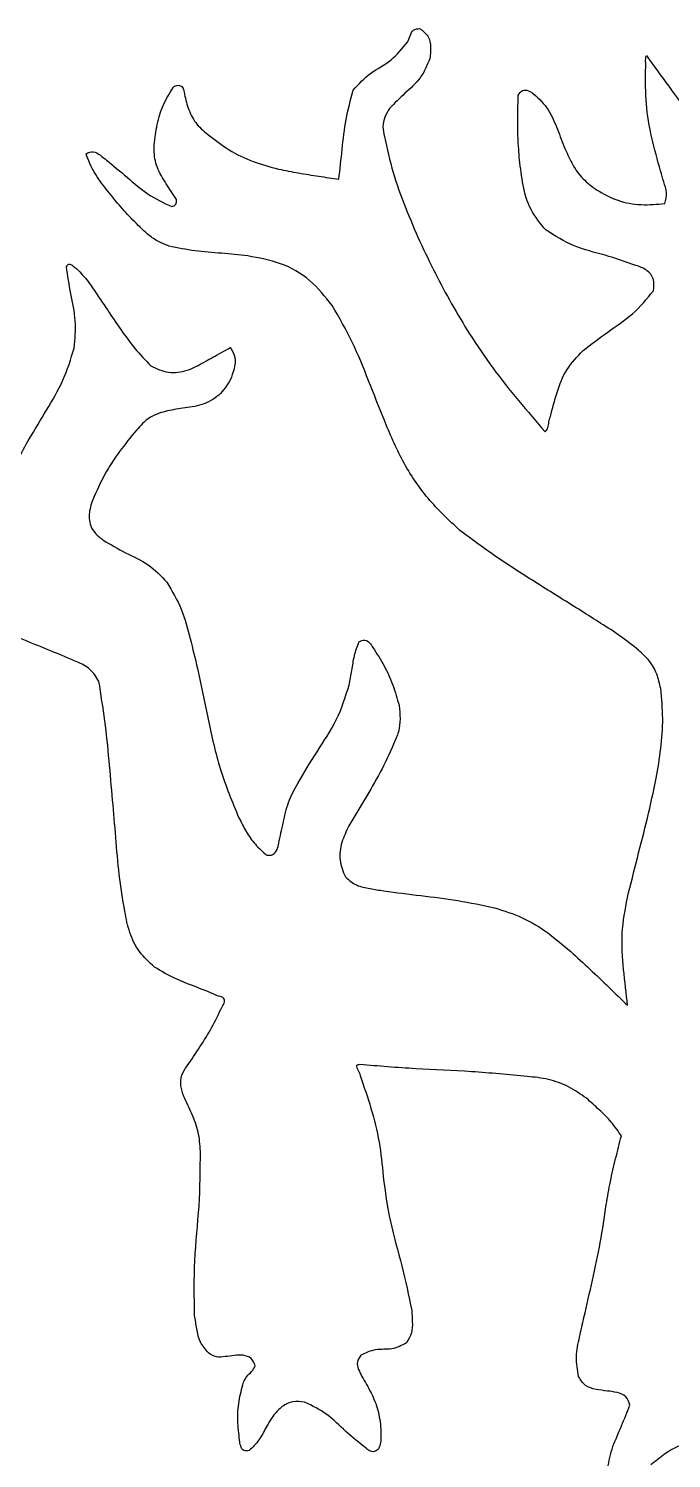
# Model space of a CAD drawing. Extents: x 0 to 290, y 41 to 325.
# Drawn here: x 87.7 to 127.6, y 234.1 to 322.8 of the extents above; entities that cross this region are included whole.
import ezdxf

# ---------------------------------------------------------------- set-up
doc = ezdxf.new("R2010")
doc.units = 0
doc.layers.get('0').update_dxf_attribs({"linetype": 'CONTINUOUS'})

msp = doc.modelspace()

# ---------------------------------------------------------------- linework, layer by layer
at = {"color": 7}
for points, knots in [([(111.245509, 321.953043), (111.302973, 322.077973), (111.41813, 322.32833), (111.574036, 322.770632), (111.871828, 322.788449), (112.015411, 322.79704)], [0, 0, 0, 0, 0.423275, 0.848232, 1.243911, 1.243911, 1.243911, 1.243911]), ([(112.015411, 322.79704), (112.208337, 322.656324), (112.599425, 322.371071), (112.717097, 321.625013), (112.66023, 321.159396), (112.631784, 320.926488)], [0, 0, 0, 0, 0.690311, 1.399356, 2.109004, 2.109004, 2.109004, 2.109004]), ([(107.880009, 318.97924), (108.221454, 319.349819), (108.908241, 320.095205), (110.297789, 320.763144), (110.931187, 321.558401), (111.245509, 321.953043)], [0, 0, 0, 0, 1.50096, 3.019047, 4.514507, 4.514507, 4.514507, 4.514507]), ([(126.030002, 320.254489), (126.034388, 320.360539), (126.043498, 320.58084), (126.01656, 320.875602), (126.060492, 321.0575), (126.077416, 321.127572)], [0, 0, 0, 0, 0.318717, 0.662075, 0.877227, 0.877227, 0.877227, 0.877227]), ([(126.077416, 321.127572), (126.537258, 320.490915), (127.456897, 319.217666), (128.861597, 317.324207), (129.900009, 316.145104), (130.419122, 315.555658)], [0, 0, 0, 0, 2.356377, 4.712518, 7.067813, 7.067813, 7.067813, 7.067813]), ([(112.631784, 320.926488), (112.462949, 320.511109), (112.123094, 319.674975), (111.077961, 318.799897), (110.454026, 318.164367), (110.142302, 317.846851)], [0, 0, 0, 0, 1.324362, 2.66587, 4.005283, 4.005283, 4.005283, 4.005283]), ([(126.961053, 313.962909), (126.767602, 314.64657), (126.380891, 316.013214), (126.017784, 318.122165), (126.02593, 319.543813), (126.030002, 320.254489)], [0, 0, 0, 0, 2.131564, 4.261014, 6.389576, 6.389576, 6.389576, 6.389576]), ([(95.527142, 315.582102), (95.579892, 316.005528), (95.685397, 316.852435), (96.058309, 318.090371), (96.508738, 318.81734), (96.733642, 319.180323)], [0, 0, 0, 0, 1.27986, 2.559885, 3.836381, 3.836381, 3.836381, 3.836381]), ([(96.733642, 319.180323), (96.825759, 319.230187), (97.010637, 319.330265), (97.340938, 319.17627), (97.369963, 318.965398), (97.384447, 318.86017)], [0, 0, 0, 0, 0.30191, 0.605934, 0.908757, 0.908757, 0.908757, 0.908757]), ([(97.384447, 318.86017), (97.458824, 318.527257), (97.607199, 317.863125), (98.050304, 316.914024), (98.574785, 316.470568), (98.837044, 316.248824)], [0, 0, 0, 0, 1.024553, 2.043889, 3.063376, 3.063376, 3.063376, 3.063376]), ([(106.996371, 313.446978), (107.06357, 314.066693), (107.197979, 315.306227), (107.398912, 317.169709), (107.719712, 318.376319), (107.880009, 318.97924)], [0, 0, 0, 0, 1.870845, 3.742009, 5.610789, 5.610789, 5.610789, 5.610789]), ([(118.20652, 314.661381), (118.168365, 315.106283), (118.092032, 315.996338), (118.088476, 317.335711), (118.112433, 318.227218), (118.124393, 318.672323)], [0, 0, 0, 0, 1.339062, 2.678877, 4.014798, 4.014798, 4.014798, 4.014798]), ([(118.124393, 318.672323), (118.198223, 318.784228), (118.346923, 319.009617), (118.789585, 318.975794), (118.994151, 318.818416), (119.09806, 318.738476)], [0, 0, 0, 0, 0.375904, 0.757108, 1.150622, 1.150622, 1.150622, 1.150622]), ([(119.09806, 318.738476), (119.418741, 318.42963), (120.063565, 317.808605), (120.551272, 316.547901), (120.880727, 315.725794), (121.045393, 315.314894)], [0, 0, 0, 0, 1.319391, 2.653027, 3.98566, 3.98566, 3.98566, 3.98566]), ([(110.142302, 317.846851), (110.031657, 317.673112), (109.811487, 317.327392), (109.68784, 316.705781), (109.775455, 316.304678), (109.81944, 316.10331)], [0, 0, 0, 0, 0.614998, 1.223772, 1.837525, 1.837525, 1.837525, 1.837525]), ([(98.837044, 316.248824), (99.272612, 315.909221), (100.14373, 315.230027), (101.650668, 314.511297), (102.716686, 314.223399), (103.250153, 314.079326)], [0, 0, 0, 0, 1.653444, 3.306821, 4.963043, 4.963043, 4.963043, 4.963043]), ([(109.81944, 316.10331), (109.983492, 315.354678), (110.311636, 313.857224), (111.108594, 311.697071), (111.713129, 310.290284), (112.015411, 309.586856)], [0, 0, 0, 0, 2.296633, 4.593844, 6.891276, 6.891276, 6.891276, 6.891276]), ([(91.304533, 315.034422), (91.455151, 315.100703), (91.764798, 315.236968), (92.202687, 314.93808), (92.452109, 314.73787), (92.577073, 314.637561)], [0, 0, 0, 0, 0.462761, 0.951367, 1.441964, 1.441964, 1.441964, 1.441964]), ([(92.172367, 313.335868), (92.053366, 313.512407), (91.815459, 313.865349), (91.513477, 314.430612), (91.374179, 314.833157), (91.304533, 315.034422)], [0, 0, 0, 0, 0.638658, 1.276819, 1.914933, 1.914933, 1.914933, 1.914933]), ([(96.744084, 312.446896), (96.537266, 312.76685), (96.124164, 313.40593), (95.544014, 314.42443), (95.532751, 315.197253), (95.527142, 315.582102)], [0, 0, 0, 0, 1.148418, 2.293865, 3.430084, 3.430084, 3.430084, 3.430084]), ([(121.045393, 315.314894), (121.191015, 314.986462), (121.481478, 314.331359), (122.112901, 313.441295), (122.690425, 313.013081), (122.979462, 312.79877)], [0, 0, 0, 0, 1.077573, 2.149364, 3.223197, 3.223197, 3.223197, 3.223197]), ([(92.577073, 314.637561), (93.004188, 314.284591), (93.85847, 313.578608), (95.112143, 312.468618), (96.117838, 311.99001), (96.619907, 311.751077)], [0, 0, 0, 0, 1.664426, 3.32906, 4.988547, 4.988547, 4.988547, 4.988547]), ([(103.250153, 314.079326), (103.664036, 313.996237), (104.491851, 313.830051), (105.744527, 313.641159), (106.579009, 313.511718), (106.996371, 313.446978)], [0, 0, 0, 0, 1.266227, 2.532605, 3.799715, 3.799715, 3.799715, 3.799715]), ([(119.849336, 310.293258), (119.506576, 310.701245), (118.819351, 311.51925), (118.385537, 313.083521), (118.266242, 314.134991), (118.20652, 314.661381)], [0, 0, 0, 0, 1.581248, 3.170365, 4.763442, 4.763442, 4.763442, 4.763442]), ([(94.656769, 310.470522), (94.35959, 310.769873), (93.76497, 311.368842), (92.949789, 312.337929), (92.431407, 313.00335), (92.172367, 313.335868)], [0, 0, 0, 0, 1.264952, 2.531026, 3.795633, 3.795633, 3.795633, 3.795633]), ([(127.228318, 311.941577), (127.281059, 312.167209), (127.387956, 312.624527), (127.146086, 313.294716), (127.022666, 313.740412), (126.961053, 313.962909)], [0, 0, 0, 0, 0.680369, 1.378991, 2.075416, 2.075416, 2.075416, 2.075416]), ([(96.619907, 311.751077), (96.718053, 311.786682), (96.91653, 311.858684), (96.943868, 312.215903), (96.811065, 312.369451), (96.744084, 312.446896)], [0, 0, 0, 0, 0.290235, 0.586928, 0.888845, 0.888845, 0.888845, 0.888845]), ([(122.979462, 312.79877), (123.409194, 312.555173), (124.269378, 312.067568), (125.754629, 311.812959), (126.73683, 311.898682), (127.228318, 311.941577)], [0, 0, 0, 0, 1.47328, 2.949032, 4.427107, 4.427107, 4.427107, 4.427107]), ([(96.455653, 309.303759), (96.231029, 309.392187), (95.783185, 309.56849), (95.177335, 309.970972), (94.830601, 310.303708), (94.656769, 310.470522)], [0, 0, 0, 0, 0.722766, 1.441017, 2.163124, 2.163124, 2.163124, 2.163124]), ([(112.015411, 309.586856), (112.328075, 308.934451), (112.953248, 307.629963), (113.972209, 305.713079), (114.726024, 304.478663), (115.102922, 303.86147)], [0, 0, 0, 0, 2.170322, 4.339568, 6.508707, 6.508707, 6.508707, 6.508707]), ([(125.418709, 308.107898), (124.788106, 308.328355), (123.525799, 308.769652), (121.551052, 309.214244), (120.415141, 309.934495), (119.849336, 310.293258)], [0, 0, 0, 0, 2.006035, 4.015572, 6.009952, 6.009952, 6.009952, 6.009952]), ([(101.342331, 308.689954), (100.797934, 308.749976), (99.708656, 308.870074), (98.065331, 308.966823), (96.991787, 309.191536), (96.455653, 309.303759)], [0, 0, 0, 0, 1.643359, 3.288178, 4.929088, 4.929088, 4.929088, 4.929088]), ([(106.586302, 305.618247), (106.148542, 306.164904), (105.273502, 307.257616), (103.407862, 308.326749), (102.031203, 308.568822), (101.342331, 308.689954)], [0, 0, 0, 0, 2.088483, 4.174671, 6.264149, 6.264149, 6.264149, 6.264149]), ([(90.087591, 308.025856), (90.132887, 308.100232), (90.236987, 308.271164), (90.509293, 308.056696), (90.653664, 307.951138), (90.725131, 307.898885)], [0, 0, 0, 0, 0.222286, 0.51087, 0.793761, 0.793761, 0.793761, 0.793761]), ([(90.5637, 302.977804), (90.617148, 303.543237), (90.724356, 304.677404), (90.339309, 306.346721), (90.171444, 307.466498), (90.087591, 308.025856)], [0, 0, 0, 0, 1.692359, 3.394598, 5.093613, 5.093613, 5.093613, 5.093613]), ([(90.725131, 307.898885), (90.969254, 307.638239), (91.458797, 307.115561), (92.038637, 306.209663), (92.443571, 305.619499), (92.645936, 305.324566)], [0, 0, 0, 0, 1.068987, 2.143662, 3.21725, 3.21725, 3.21725, 3.21725]), ([(126.508651, 306.517802), (126.541689, 306.762055), (126.608095, 307.253004), (126.110115, 307.876949), (125.64955, 308.030791), (125.418709, 308.107898)], [0, 0, 0, 0, 0.713862, 1.434864, 2.159375, 2.159375, 2.159375, 2.159375]), ([(122.15114, 302.816401), (122.655131, 303.207032), (123.663665, 303.988723), (125.283457, 305.036048), (126.100909, 306.024677), (126.508651, 306.517802)], [0, 0, 0, 0, 1.914913, 3.831928, 5.739739, 5.739739, 5.739739, 5.739739]), ([(92.645936, 305.324566), (92.91866, 304.921965), (93.46411, 304.116759), (94.311958, 302.927161), (94.983033, 302.223238), (95.318016, 301.87186)], [0, 0, 0, 0, 1.459375, 2.91876, 4.37332, 4.37332, 4.37332, 4.37332]), ([(109.795733, 298.538251), (109.47613, 299.342152), (108.83695, 300.949889), (107.880555, 303.367239), (107.017463, 304.868357), (106.586302, 305.618247)], [0, 0, 0, 0, 2.596316, 5.192422, 7.783898, 7.783898, 7.783898, 7.783898]), ([(115.102922, 303.86147), (115.57471, 303.147991), (116.518372, 301.7209), (118.128498, 299.72113), (119.238707, 298.420968), (119.793738, 297.770973)], [0, 0, 0, 0, 2.564717, 5.129909, 7.694422, 7.694422, 7.694422, 7.694422]), ([(87.761798, 297.30796), (88.122307, 297.914035), (88.843362, 299.126247), (89.948801, 300.945359), (90.358907, 302.300895), (90.5637, 302.977804)], [0, 0, 0, 0, 2.118017, 4.236244, 6.349105, 6.349105, 6.349105, 6.349105]), ([(98.641182, 302.112624), (98.820028, 302.211552), (99.177658, 302.409375), (99.713373, 302.707497), (100.071003, 302.90532), (100.249849, 303.004248)], [0, 0, 0, 0, 0.61315, 1.22609, 1.83924, 1.83924, 1.83924, 1.83924]), ([(100.249849, 303.004248), (100.374987, 302.804185), (100.628556, 302.398792), (100.505144, 301.670393), (100.341923, 301.235028), (100.260291, 301.017291)], [0, 0, 0, 0, 0.685324, 1.388683, 2.092398, 2.092398, 2.092398, 2.092398]), ([(120.1166, 298.726098), (120.248178, 299.225225), (120.510989, 300.22217), (121.061792, 301.699655), (121.788681, 302.444826), (122.15114, 302.816401)], [0, 0, 0, 0, 1.553118, 3.102158, 4.642826, 4.642826, 4.642826, 4.642826]), ([(95.318016, 301.87186), (95.677162, 301.705999), (96.396158, 301.373952), (97.618006, 301.531844), (98.299569, 301.918716), (98.641182, 302.112624)], [0, 0, 0, 0, 1.167433, 2.337155, 3.5126, 3.5126, 3.5126, 3.5126]), ([(100.260291, 301.017291), (100.044566, 300.674419), (99.612039, 299.986964), (98.49786, 299.404252), (97.699681, 299.297925), (97.29978, 299.244653)], [0, 0, 0, 0, 1.197616, 2.401204, 3.609693, 3.609693, 3.609693, 3.609693]), ([(97.29978, 299.244653), (96.94282, 299.189536), (96.230235, 299.079507), (95.176175, 298.712275), (94.688398, 298.167197), (94.445102, 297.89532)], [0, 0, 0, 0, 1.087222, 2.170378, 3.248284, 3.248284, 3.248284, 3.248284]), ([(114.502353, 291.661991), (113.818098, 292.302536), (112.449323, 293.583871), (110.882616, 295.946929), (110.158125, 297.674245), (109.795733, 298.538251)], [0, 0, 0, 0, 2.804872, 5.610822, 8.419032, 8.419032, 8.419032, 8.419032]), ([(119.793738, 297.770973), (119.861785, 297.859388), (120.002817, 298.042631), (120.014668, 298.395409), (120.082813, 298.616487), (120.1166, 298.726098)], [0, 0, 0, 0, 0.32667, 0.677039, 1.021575, 1.021575, 1.021575, 1.021575]), ([(86.716729, 293.334158), (86.742892, 293.79629), (86.795164, 294.719605), (87.054234, 296.104088), (87.526062, 296.906871), (87.761798, 297.30796)], [0, 0, 0, 0, 1.390764, 2.778673, 4.164489, 4.164489, 4.164489, 4.164489]), ([(94.445102, 297.89532), (94.082061, 297.455241), (93.356064, 296.575187), (92.417539, 295.136099), (91.952466, 294.093361), (91.719964, 293.572071)], [0, 0, 0, 0, 1.711176, 3.421947, 5.1322, 5.1322, 5.1322, 5.1322]), ([(91.719964, 293.572071), (91.617854, 293.270221), (91.41441, 292.668813), (91.608185, 291.661327), (92.115133, 291.262886), (92.368229, 291.063962)], [0, 0, 0, 0, 0.950043, 1.892873, 2.832895, 2.832895, 2.832895, 2.832895]), ([(92.368229, 291.063962), (92.822867, 290.793285), (93.733298, 290.251244), (95.220243, 289.625781), (95.948032, 288.840777), (96.310309, 288.45002)], [0, 0, 0, 0, 1.589825, 3.183686, 4.763441, 4.763441, 4.763441, 4.763441]), ([(122.037404, 286.66948), (121.184925, 287.201721), (119.480119, 288.266109), (116.927489, 289.871918), (115.310521, 291.065456), (114.502353, 291.661991)], [0, 0, 0, 0, 3.015278, 6.03002, 9.042403, 9.042403, 9.042403, 9.042403]), ([(96.310309, 288.45002), (96.638062, 287.904114), (97.294508, 286.810738), (97.772624, 284.951557), (98.069375, 283.717604), (98.217849, 283.100216)], [0, 0, 0, 0, 1.899994, 3.805429, 5.71341, 5.71341, 5.71341, 5.71341]), ([(89.868022, 283.880842), (88.833271, 284.307785), (86.763319, 285.161857), (83.600017, 286.296428), (81.460556, 286.959598), (80.390718, 287.291216)], [0, 0, 0, 0, 3.357814, 6.71709, 10.077038, 10.077038, 10.077038, 10.077038]), ([(125.593404, 284.227411), (125.220399, 284.529272), (124.473808, 285.133463), (123.251697, 285.897158), (122.44204, 286.412121), (122.037404, 286.66948)], [0, 0, 0, 0, 1.438145, 2.878531, 4.317543, 4.317543, 4.317543, 4.317543]), ([(107.628831, 282.071233), (107.690832, 282.372925), (107.814931, 282.976784), (107.922475, 283.899272), (108.143099, 284.476609), (108.253107, 284.76448)], [0, 0, 0, 0, 0.92442, 1.850295, 2.771067, 2.771067, 2.771067, 2.771067]), ([(108.253107, 284.76448), (108.367288, 284.818537), (108.59369, 284.925721), (108.932323, 284.705105), (109.050175, 284.499462), (109.110498, 284.394204)], [0, 0, 0, 0, 0.355409, 0.704711, 1.070967, 1.070967, 1.070967, 1.070967]), ([(92.100964, 282.301244), (91.93772, 282.570855), (91.608386, 283.114775), (90.727929, 283.515413), (90.154755, 283.758991), (89.868022, 283.880842)], [0, 0, 0, 0, 0.924028, 1.864163, 2.805255, 2.805255, 2.805255, 2.805255]), ([(109.110498, 284.394204), (109.349301, 284.023331), (109.827137, 283.281228), (110.36877, 282.067806), (110.611086, 281.219622), (110.732147, 280.795871)], [0, 0, 0, 0, 1.322075, 2.645422, 3.966643, 3.966643, 3.966643, 3.966643]), ([(126.963876, 281.854204), (126.896671, 282.159751), (126.762606, 282.769271), (126.288959, 283.597936), (125.825718, 284.017168), (125.593404, 284.227411)], [0, 0, 0, 0, 0.93539, 1.865966, 2.802128, 2.802128, 2.802128, 2.802128]), ([(98.217849, 283.100216), (98.435825, 282.052622), (98.871784, 279.957399), (99.552868, 276.80936), (100.377432, 274.829525), (100.789458, 273.840222)], [0, 0, 0, 0, 3.212084, 6.424281, 9.632488, 9.632488, 9.632488, 9.632488]), ([(92.950171, 274.925084), (92.881032, 275.747509), (92.742741, 277.392514), (92.490476, 279.856316), (92.230768, 281.486477), (92.100964, 282.301244)], [0, 0, 0, 0, 2.476091, 4.952653, 7.427317, 7.427317, 7.427317, 7.427317]), ([(104.438027, 275.959429), (104.830518, 276.620628), (105.615764, 277.94347), (106.933901, 279.859235), (107.397487, 281.334854), (107.628831, 282.071233)], [0, 0, 0, 0, 2.309469, 4.620485, 6.922559, 6.922559, 6.922559, 6.922559]), ([(126.694071, 276.292733), (126.7935, 276.905757), (126.9924, 278.13206), (127.148077, 279.996959), (127.025247, 281.235413), (126.963876, 281.854204)], [0, 0, 0, 0, 1.863763, 3.728305, 5.590224, 5.590224, 5.590224, 5.590224]), ([(110.732147, 280.795871), (110.761628, 280.524409), (110.820417, 279.98307), (110.724036, 279.159358), (110.503836, 278.659772), (110.39348, 278.4094)], [0, 0, 0, 0, 0.818294, 1.631807, 2.449105, 2.449105, 2.449105, 2.449105]), ([(110.39348, 278.4094), (110.127494, 277.822583), (109.595381, 276.648639), (108.592694, 274.994526), (107.939414, 273.884663), (107.612744, 273.329682)], [0, 0, 0, 0, 1.931047, 3.863119, 5.795536, 5.795536, 5.795536, 5.795536]), ([(103.258056, 272.260624), (103.35391, 272.683289), (103.545549, 273.528309), (103.815374, 274.810743), (104.230613, 275.576786), (104.438027, 275.959429)], [0, 0, 0, 0, 1.302143, 2.603331, 3.901945, 3.901945, 3.901945, 3.901945]), ([(124.900267, 268.884682), (125.104519, 269.706556), (125.513098, 271.350605), (126.153007, 273.809952), (126.513745, 275.465272), (126.694071, 276.292733)], [0, 0, 0, 0, 2.540668, 5.082265, 7.622645, 7.622645, 7.622645, 7.622645]), ([(93.709631, 268.022211), (93.582796, 268.783328), (93.328982, 270.306425), (93.156753, 272.617479), (93.019045, 274.15573), (92.950171, 274.925084)], [0, 0, 0, 0, 2.313585, 4.629792, 6.947377, 6.947377, 6.947377, 6.947377]), ([(100.789458, 273.840222), (100.93501, 273.551263), (101.226051, 272.973469), (101.782414, 272.169531), (102.259912, 271.731063), (102.498596, 271.511889)], [0, 0, 0, 0, 0.970589, 1.940753, 2.910384, 2.910384, 2.910384, 2.910384]), ([(107.612744, 273.329682), (107.452198, 272.997358), (107.131559, 272.333649), (106.962831, 271.195323), (107.251999, 270.507783), (107.395998, 270.165407)], [0, 0, 0, 0, 1.108078, 2.213027, 3.309055, 3.309055, 3.309055, 3.309055]), ([(102.498596, 271.511889), (102.639572, 271.506253), (102.921289, 271.494989), (103.19393, 271.858791), (103.236443, 272.12519), (103.258056, 272.260624)], [0, 0, 0, 0, 0.400052, 0.799431, 1.21244, 1.21244, 1.21244, 1.21244]), ([(107.395998, 270.165407), (107.61471, 269.975965), (108.056226, 269.593536), (108.930223, 269.447654), (109.496557, 269.349285), (109.779647, 269.300113)], [0, 0, 0, 0, 0.851396, 1.718722, 2.585578, 2.585578, 2.585578, 2.585578]), ([(109.779647, 269.300113), (110.546348, 269.201477), (112.079698, 269.00421), (114.384956, 268.740198), (115.895747, 268.41142), (116.650629, 268.247142)], [0, 0, 0, 0, 2.319435, 4.638707, 6.954827, 6.954827, 6.954827, 6.954827]), ([(124.913249, 262.20166), (124.823988, 262.943213), (124.64554, 264.425706), (124.486332, 266.67589), (124.762394, 268.14898), (124.900267, 268.884682)], [0, 0, 0, 0, 2.243351, 4.484844, 6.721217, 6.721217, 6.721217, 6.721217]), ([(95.553671, 264.574867), (95.223386, 264.876521), (94.562723, 265.479914), (93.962611, 266.707822), (93.794092, 267.583386), (93.709631, 268.022211)], [0, 0, 0, 0, 1.332377, 2.665127, 4.004244, 4.004244, 4.004244, 4.004244]), ([(116.650629, 268.247142), (117.236633, 268.066661), (118.40888, 267.705625), (119.984198, 266.729642), (120.91358, 265.933637), (121.378698, 265.535269)], [0, 0, 0, 0, 1.833119, 3.666989, 5.504235, 5.504235, 5.504235, 5.504235]), ([(121.378698, 265.535269), (121.779711, 265.173795), (122.581846, 264.450751), (123.743959, 263.322315), (124.523523, 262.575176), (124.913249, 262.20166)], [0, 0, 0, 0, 1.619506, 3.239448, 4.858928, 4.858928, 4.858928, 4.858928]), ([(99.530182, 262.770338), (99.081928, 262.958002), (98.184761, 263.333605), (96.807675, 263.826676), (95.9711, 264.325811), (95.553671, 264.574867)], [0, 0, 0, 0, 1.458476, 2.919095, 4.373729, 4.373729, 4.373729, 4.373729]), ([(99.741849, 262.109091), (99.814134, 262.204082), (99.935246, 262.363239), (99.86238, 262.712354), (99.653812, 262.748759), (99.530182, 262.770338)], [0, 0, 0, 0, 0.344666, 0.577486, 0.916364, 0.916364, 0.916364, 0.916364]), ([(97.577487, 258.447258), (97.846094, 258.837031), (98.383117, 259.616298), (99.135187, 260.823734), (99.539563, 261.680501), (99.741849, 262.109091)], [0, 0, 0, 0, 1.420318, 2.839617, 4.26029, 4.26029, 4.26029, 4.26029]), ([(97.373722, 256.552982), (97.297357, 256.764452), (97.145225, 257.185736), (97.199777, 257.885748), (97.451334, 258.259717), (97.577487, 258.447258)], [0, 0, 0, 0, 0.670816, 1.336384, 2.005926, 2.005926, 2.005926, 2.005926]), ([(108.298262, 258.526562), (108.207122, 258.517028), (107.982404, 258.493521), (108.227412, 258.140849), (108.281392, 257.949082), (108.308704, 257.852051)], [0, 0, 0, 0, 0.219973, 0.542375, 0.872584, 0.872584, 0.872584, 0.872584]), ([(118.687991, 257.791091), (117.535656, 257.898226), (115.230438, 258.112546), (111.759279, 258.239238), (109.451876, 258.430792), (108.298262, 258.526562)], [0, 0, 0, 0, 3.471256, 6.944164, 10.416548, 10.416548, 10.416548, 10.416548]), ([(108.308704, 257.852051), (108.544566, 257.17491), (109.016085, 255.821212), (109.54293, 253.729216), (109.676103, 252.300973), (109.742676, 251.587)], [0, 0, 0, 0, 2.151246, 4.300635, 6.449124, 6.449124, 6.449124, 6.449124]), ([(122.357727, 256.439247), (121.994351, 256.691702), (121.268352, 257.196089), (120.005679, 257.649889), (119.127537, 257.74399), (118.687991, 257.791091)], [0, 0, 0, 0, 1.323556, 2.644373, 3.968052, 3.968052, 3.968052, 3.968052]), ([(98.402987, 253.153333), (98.37482, 253.551589), (98.31844, 254.348767), (97.88706, 255.474585), (97.545027, 256.193112), (97.373722, 256.552982)], [0, 0, 0, 0, 1.191372, 2.384735, 3.582132, 3.582132, 3.582132, 3.582132]), ([(124.524347, 254.100471), (124.326704, 254.396478), (123.930733, 254.989519), (123.148835, 255.723159), (122.621456, 256.200527), (122.357727, 256.439247)], [0, 0, 0, 0, 1.06422, 2.132129, 3.200357, 3.200357, 3.200357, 3.200357]), ([(123.582571, 249.840609), (123.665438, 250.318476), (123.831155, 251.274113), (124.16566, 252.690512), (124.404761, 253.630392), (124.524347, 254.100471)], [0, 0, 0, 0, 1.454677, 2.909056, 4.364294, 4.364294, 4.364294, 4.364294]), ([(98.043153, 242.969627), (98.02073, 244.102808), (97.975854, 246.370721), (98.375021, 249.752862), (98.393668, 252.020229), (98.402987, 253.153333)], [0, 0, 0, 0, 3.396341, 6.797326, 10.194837, 10.194837, 10.194837, 10.194837]), ([(109.742676, 251.587), (109.867003, 250.647838), (110.115876, 248.767865), (110.949501, 246.046204), (111.32681, 244.190517), (111.515313, 243.26342)], [0, 0, 0, 0, 2.837095, 5.679167, 8.516671, 8.516671, 8.516671, 8.516671]), ([(122.201376, 242.837547), (122.3794, 243.610714), (122.735436, 245.156991), (123.247645, 247.483017), (123.470926, 249.054724), (123.582571, 249.840609)], [0, 0, 0, 0, 2.380448, 4.760719, 7.141184, 7.141184, 7.141184, 7.141184]), ([(111.515313, 243.26342), (111.529575, 243.0331), (111.558105, 242.572348), (111.552301, 241.861357), (111.313461, 241.459396), (111.195273, 241.260489)], [0, 0, 0, 0, 0.695936, 1.392211, 2.074262, 2.074262, 2.074262, 2.074262]), ([(98.895182, 240.641576), (98.708893, 240.854741), (98.333096, 241.284754), (98.170564, 242.135919), (98.085605, 242.691844), (98.043153, 242.969627)], [0, 0, 0, 0, 0.834248, 1.682904, 2.530457, 2.530457, 2.530457, 2.530457]), ([(121.873433, 239.170351), (121.799041, 239.578553), (121.649475, 240.39925), (121.932597, 241.626219), (122.111778, 242.433748), (122.201376, 242.837547)], [0, 0, 0, 0, 1.231503, 2.47596, 3.720625, 3.720625, 3.720625, 3.720625]), ([(100.495947, 240.482684), (100.313109, 240.456621), (99.949361, 240.404768), (99.374184, 240.334506), (99.054613, 240.53937), (98.895182, 240.641576)], [0, 0, 0, 0, 0.559126, 1.112363, 1.663151, 1.663151, 1.663151, 1.663151]), ([(101.802918, 239.82934), (101.739202, 240.000859), (101.608692, 240.352183), (101.037064, 240.524731), (100.67644, 240.496709), (100.495947, 240.482684)], [0, 0, 0, 0, 0.521842, 1.068896, 1.617054, 1.617054, 1.617054, 1.617054]), ([(108.353578, 240.490587), (108.263387, 240.360796), (108.077461, 240.093237), (108.203326, 239.598443), (108.351348, 239.319722), (108.42498, 239.181076)], [0, 0, 0, 0, 0.453624, 0.935131, 1.41173, 1.41173, 1.41173, 1.41173]), ([(111.195273, 241.260489), (110.899451, 241.105361), (110.297242, 240.789565), (109.262979, 240.92972), (108.653015, 240.635179), (108.353578, 240.490587)], [0, 0, 0, 0, 0.98064, 1.996302, 2.975692, 2.975692, 2.975692, 2.975692]), ([(101.075349, 238.81334), (101.134824, 238.94247), (101.254195, 239.201643), (101.602925, 239.457945), (101.736695, 239.706361), (101.802918, 239.82934)], [0, 0, 0, 0, 0.420128, 0.843231, 1.258043, 1.258043, 1.258043, 1.258043]), ([(100.831791, 235.215007), (100.7849, 235.616414), (100.690989, 236.420319), (100.754543, 237.641568), (100.96853, 238.423174), (101.075349, 238.81334)], [0, 0, 0, 0, 1.211614, 2.426523, 3.637479, 3.637479, 3.637479, 3.637479]), ([(108.42498, 239.181076), (108.620095, 238.845363), (109.009725, 238.174968), (109.459976, 237.089911), (109.556809, 236.318101), (109.605233, 235.932133)], [0, 0, 0, 0, 1.165466, 2.327358, 3.489625, 3.489625, 3.489625, 3.489625]), ([(123.661876, 238.273449), (123.429158, 238.301791), (122.96567, 238.358238), (122.244257, 238.549979), (121.996246, 238.96489), (121.873433, 239.170351)], [0, 0, 0, 0, 0.711036, 1.416124, 2.107782, 2.107782, 2.107782, 2.107782]), ([(125.053513, 237.397713), (124.989688, 237.591055), (124.860087, 237.983644), (124.250437, 238.202479), (123.858555, 238.249733), (123.661876, 238.273449)], [0, 0, 0, 0, 0.580366, 1.178457, 1.78107, 1.78107, 1.78107, 1.78107]), ([(104.8639, 237.580311), (104.62039, 237.614888), (104.133288, 237.684052), (103.445621, 237.341725), (103.125336, 236.975993), (102.964262, 236.792064)], [0, 0, 0, 0, 0.723525, 1.447291, 2.179519, 2.179519, 2.179519, 2.179519]), ([(108.647371, 234.7468), (108.234785, 235.075598), (107.408401, 235.734162), (106.304722, 236.895825), (105.343031, 237.352692), (104.8639, 237.580311)], [0, 0, 0, 0, 1.58399, 3.172635, 4.749986, 4.749986, 4.749986, 4.749986]), ([(124.193864, 231.966064), (124.026789, 232.069487), (123.685767, 232.280584), (123.637878, 232.905845), (123.692732, 233.737297), (123.965851, 234.844143), (124.544774, 236.103785), (124.883986, 236.966538), (125.053513, 237.397713)], [0, 0, 0, 0, 0.557717, 1.138368, 1.722043, 3.105797, 4.496334, 5.885578, 5.885578, 5.885578, 5.885578]), ([(102.964262, 236.792064), (102.798188, 236.540902), (102.465461, 236.037701), (102.073242, 235.214945), (101.643319, 234.788994), (101.42982, 234.577467)], [0, 0, 0, 0, 0.903773, 1.810697, 2.705365, 2.705365, 2.705365, 2.705365]), ([(101.42982, 234.577467), (101.312566, 234.557229), (101.069151, 234.515217), (100.873624, 234.870806), (100.845835, 235.099451), (100.831791, 235.215007)], [0, 0, 0, 0, 0.324956, 0.674594, 1.031858, 1.031858, 1.031858, 1.031858]), ([(109.605233, 235.932133), (109.603431, 235.790605), (109.599807, 235.50603), (109.616039, 235.074393), (109.502252, 234.812153), (109.446342, 234.6833)], [0, 0, 0, 0, 0.426065, 0.856705, 1.272709, 1.272709, 1.272709, 1.272709]), ([(109.446342, 234.6833), (109.36686, 234.610174), (109.210781, 234.466575), (108.880959, 234.551941), (108.726888, 234.680467), (108.647371, 234.7468)], [0, 0, 0, 0, 0.304413, 0.597776, 0.910664, 0.910664, 0.910664, 0.910664]), ([(129.196818, 234.984996), (128.836904, 234.978144), (128.113566, 234.964374), (127.190282, 234.362893), (126.639243, 233.915194), (126.363307, 233.691007)], [0, 0, 0, 0, 1.059037, 2.128407, 3.201017, 3.201017, 3.201017, 3.201017])]:
    msp.add_open_spline(points, degree=3, knots=knots, dxfattribs=at)

doc.saveas('drawing.dxf')
